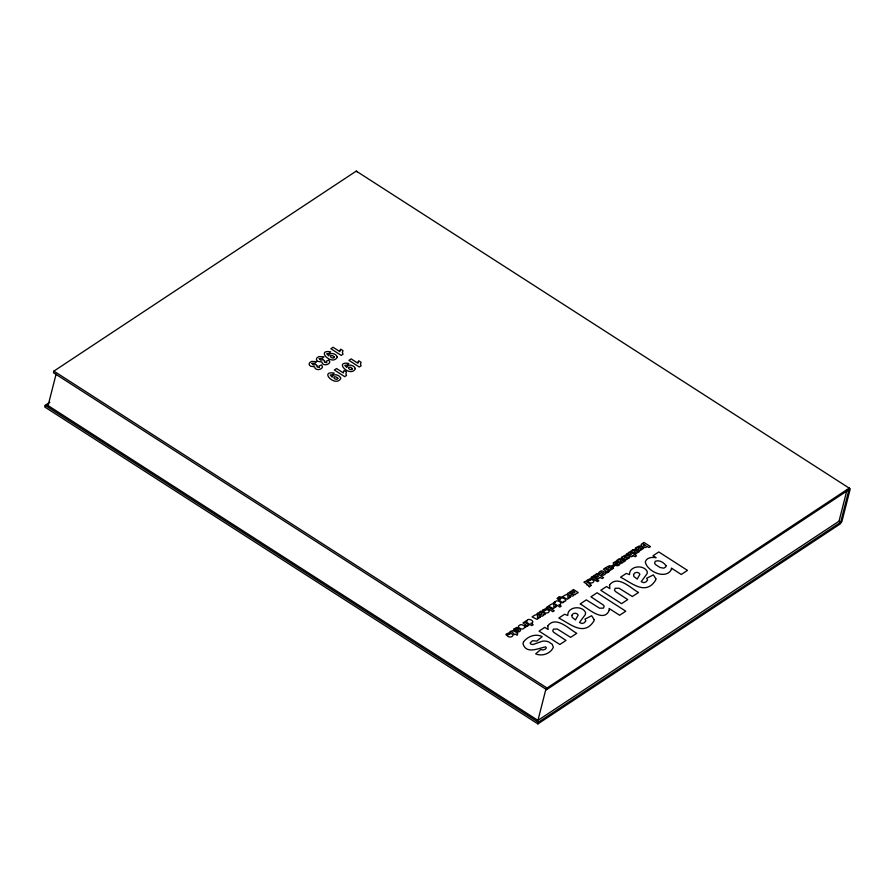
<?xml version="1.0" encoding="UTF-8"?>
<svg xmlns="http://www.w3.org/2000/svg" width="895" height="895" viewBox="0 0 895 895"><rect width="100%" height="100%" fill="white"/><g stroke="black" fill="none" stroke-linecap="round" stroke-linejoin="round"><path stroke-width="1.34" d="M49.818 402.28L45.164 405.357L44.75 406.99L537.906 723.898L840.26 523.888L841.938 521.416L850.25 488.804L356.244 171.102L53.89 371.112L53.476 372.745L546.632 689.653L848.986 489.643L840.673 522.255L538.32 722.265L537.906 723.898M46.809 406.419L48.073 405.58L56.061 374.267M545.928 689.06L537.94 720.374L48.073 405.58M546.632 689.653L547.046 688.02L849.4 488.01M536.676 721.213L839.029 521.203L847.006 489.889M839.029 521.203L840.673 522.255M53.89 371.112L547.046 688.02M45.164 405.357L538.32 722.265M356.244 171.102L357.094 171.896M645.586 545.514C643.225 547.595 642.297 542.135 645.586 545.514M665.947 565.595L665.936 566.77L663.855 568.168L660.152 567.553L655.621 564.644L654.592 563.246L655.252 561.266C659.134 559.599 663.743 562.407 665.947 565.595M506.212 634.287L506.481 635.439L508.215 633.94L509.881 634.085C503.437 635.763 511.246 638.706 512.846 635.707A2.931 1.779 14.3 0 0 512.857 634.555L509.311 632.631L506.212 634.287M542.448 610.323L542.706 611.475L544.451 609.976L546.107 610.121C539.663 611.8 547.483 614.742 549.082 611.744A2.931 1.779 14.3 0 0 549.082 610.591L545.536 608.667L542.448 610.323M572.733 594.168L571.704 594.571L568.717 592.68L567.318 593.598C568.314 594.806 573.74 598.117 573.863 594.537C575.709 595.667 576.212 592.524 576.906 593.419L578.215 592.557L573.482 589.525L572.084 590.443C577.376 592.322 574.042 594.649 571.099 591.103L569.701 592.02L572.733 594.168M587.109 580.296L587.377 581.448L589.1 579.96L590.756 580.105C584.346 581.761 592.121 584.692 593.709 581.716A2.92 1.768 14.3 0 0 593.721 580.564L590.185 578.651L587.109 580.296M334.383 357.06C334.148 359.253 329.259 357.34 330.613 355.606L332.571 355.617L334.383 357.06M337.874 378.328C337.628 380.532 332.739 378.619 334.092 376.884L336.061 376.896L337.874 378.328M352.473 368.673C352.227 370.877 347.338 368.953 348.692 367.23L350.661 367.23L352.473 368.673M603.543 573.404L600.97 575.026L603.7 575.194L605.412 573.919L604.83 572.218L602.369 571.01A2.819 1.7 14.3 0 0 600.668 571.099L598.8 572.442A2.774 1.678 14.3 0 0 598.99 573.661L600.858 573.337L601.227 572.229L603.543 573.404M591.17 585.319L589.425 586.963L588.496 586.158L588.988 585.453L586.617 584.771L587.277 584.334L583.898 582.164L585.285 581.247L590.51 583.92L589.984 584.267L591.17 585.319M527.144 620.302L527.244 621.018L526.551 620.571L525.242 621.432L531.764 625.627L533.174 624.688L530.914 623.244A2.249 1.365 14.3 0 0 532.201 623.088C535.031 621.052 528.497 617.74 527.144 620.302M555.202 601.742L555.303 602.458L554.609 602.011L553.3 602.872L559.822 607.067L561.232 606.128L558.972 604.684A2.249 1.365 14.3 0 0 560.259 604.528C563.089 602.492 556.556 599.18 555.202 601.742M311.963 363.392L313.463 365.082L315.834 364.41L317.423 365.943A1.656 1.007 14.3 0 0 317.244 367.039L319.448 367.498L319.034 365.999L321.573 364.947L322.547 366.861C321.73 370.284 314.66 370.81 314.626 366.793L310.733 366.268A4.363 2.64 14.3 0 1 309.099 364.175L309.603 362.721L311.527 361.412L316.662 361.636L314.861 363.314L311.963 363.392M319.269 358.571L320.768 360.249L323.14 359.577L324.728 361.121A1.656 1.007 14.3 0 0 324.538 362.206L326.742 362.676L326.328 361.166L328.868 360.114L329.841 362.027C329.024 365.462 321.965 365.988 321.931 361.96L318.027 361.435A4.363 2.64 14.3 0 1 316.394 359.354L316.908 357.888L318.821 356.579L323.956 356.814L322.155 358.492L319.269 358.571M571.815 615.469L572.14 617.315L575.451 619.922L578.148 615.134C577.163 612.426 572.576 612.683 571.815 615.469M608.41 567.296C609.495 569.958 610.435 565.327 608.41 567.296M624.296 556.791C625.381 559.453 626.321 554.81 624.296 556.791M633.548 574.635L633.873 576.469L637.184 579.087L639.88 574.299C638.896 571.581 634.309 571.849 633.548 574.635M638.258 547.55C639.343 550.212 640.283 545.581 638.258 547.55M337.169 356.825L337.113 357.541C331.597 366.077 315.499 349.229 330.691 351.825L328.89 353.491L326.731 353.738L328.722 355.886C329.069 351.701 336.375 353.57 337.169 356.825M340.648 378.104L340.603 378.82C335.077 387.356 318.978 370.508 334.182 373.103L332.369 374.759L330.21 375.016L332.202 377.164C332.56 372.98 339.854 374.848 340.648 378.104M355.248 368.438L355.203 369.165C349.676 377.701 333.578 360.853 348.781 363.448L346.969 365.104L344.81 365.35L346.801 367.509C347.148 363.325 354.454 365.194 355.248 368.438M543.533 615.022C542.448 618.121 538.275 614.686 536.922 613.713L538.32 612.784C541.262 616.465 544.619 613.903 539.372 612.09L540.77 611.162L545.491 614.205L543.533 615.022M547.785 625.907L548.154 629.509L544.786 627.35L539.058 631.132L559.856 644.49L565.987 640.44L553.748 632.351L552.741 631.02L553.446 629.129L557.361 629.051L570.607 637.374L576.772 633.302C569.365 629.375 555.829 615.1 547.785 625.907M609.517 585.062L609.887 588.675L606.519 586.516L600.791 590.297L621.589 603.655L627.719 599.605L615.48 591.517L614.473 590.185L615.178 588.284L619.094 588.216L632.34 596.54L638.504 592.468C631.098 588.541 617.561 574.254 609.517 585.062M618.87 559.151L618.948 559.968L618.188 559.476L616.901 560.326L621.6 563.347L622.987 562.429C617.751 560.628 621.096 558.088 624.028 561.747L625.426 560.818L621.544 558.435L618.87 559.151M632.821 549.91L632.91 550.727L632.15 550.246L630.852 551.096L635.551 554.117L636.938 553.199C631.713 551.398 635.058 548.848 637.99 552.506L639.377 551.588L635.506 549.206L632.821 549.91M540.088 617.259L536.989 619.351L532.077 616.912C541.911 609.864 534.293 621.902 539.528 616.386L540.088 617.259M556.455 606.441L553.356 608.522L548.434 606.094C558.279 599.035 550.66 611.072 555.896 605.568L556.455 606.441M570.484 597.155L567.385 599.247L562.463 596.808C572.308 589.76 564.689 601.798 569.925 596.283L570.484 597.155M594.112 619.586L594 620.861C584.055 636.96 570.126 623.759 558.827 618.065L564.577 614.25L567.788 615.447C567.296 606.564 582.332 605.042 585.576 612.616L585.386 614.485L579.468 622.506L581.996 623.513L584.222 622.808L585.856 620.906L584.961 619.105L591.629 615.738L594.112 619.586M613.455 568.236L610.368 570.305L605.479 567.889C606.81 567.195 611.531 563.526 611.14 567.575C608.947 571.569 613.03 565.92 613.455 568.236M629.342 557.719L626.254 559.8L621.365 557.372C622.707 556.679 627.417 553.009 627.037 557.059C624.833 561.053 628.916 555.415 629.342 557.719M643.304 548.49L640.216 550.559L635.327 548.143C636.669 547.449 641.379 543.78 640.988 547.829C638.795 551.823 642.878 546.174 643.304 548.49M655.845 578.741L655.733 580.027C645.787 596.126 631.859 582.925 620.559 577.219L626.31 573.415L629.521 574.612C629.028 565.729 644.064 564.208 647.309 571.782L647.119 573.639L641.2 581.672L643.729 582.679L645.955 581.974L647.588 580.072L646.693 578.26L653.361 574.903L655.845 578.741M558.983 598.162L560.248 599.415C560.449 596.596 565.137 598.263 565.819 600.142A2.249 1.365 14.3 0 1 565.606 600.992L563.302 601.507L564.007 601.955L562.698 602.816L557.059 598.509L559.073 596.685L561.769 597.133L558.983 598.162M340.044 350.404L339.854 351.634L333.074 347.271L330.87 348.737L341.23 355.382L343.031 354.196L342.382 352.518L342.986 350.661L340.671 349.173L340.044 350.404M343.523 371.682L343.344 372.913L336.565 368.55L334.361 370.004L344.709 376.661L346.51 375.464L345.862 373.797L346.466 371.94L344.15 370.452L343.523 371.682M358.123 362.016L357.944 363.258L351.153 358.895L348.96 360.349L359.309 367.006L361.11 365.809L360.461 364.142L361.065 362.285L358.75 360.786L358.123 362.016M599.829 577.398L598.654 578.528L597.122 578.36L593.24 575.977L594.638 575.06C597.558 578.718 600.903 576.167 595.678 574.366L597.066 573.449L603.554 577.622L602.167 578.539L599.829 577.398M609.271 610.211C603.7 623.882 586.382 606.989 580.161 603.946L586.314 599.874L599.56 608.197L603.454 608.119L604.17 606.217L603.152 604.886L590.946 596.82L597.077 592.759L625.773 611.196L619.642 615.257L609.07 608.466L609.271 610.211M632.765 555.605L631.59 556.735L630.058 556.567L626.187 554.184L627.585 553.267C630.505 556.925 633.85 554.374 628.626 552.573L630.013 551.656L636.502 555.829L635.114 556.735L632.765 555.605M513.898 629.096C513.081 632.709 521.584 629.219 517.836 630.774L516.683 631.747C518.362 632.955 522.479 630.281 519.603 629.017A1.779 1.085 14.3 0 0 518.149 628.894L515.587 629.543L518.16 627.82L516.572 627.507L513.898 629.096M523.407 642.162L523.038 643.952C526.372 654.603 538.857 648.069 545.67 646.85L546.364 647.913L545.323 649.222L542.952 649.983L540.737 649.535L535.657 653.865C542.001 656.684 550.671 653.663 553.345 647.253L552.193 644.199L548.523 641.816A7.842 4.755 14.3 0 0 542.135 641.268L532.894 644.557L530.869 644.165L530.131 642.99L532.525 640.719L536.843 641.077L542.18 636.58C535.613 633.268 527.401 636.379 523.407 642.162M613.355 562.821C612.538 566.423 621.007 562.955 617.27 564.488L616.129 565.472C617.807 566.669 621.902 564.007 619.038 562.742A1.768 1.074 14.3 0 0 617.595 562.619L615.044 563.279L617.606 561.557L616.017 561.243L613.355 562.821M646.828 546.386C645.06 550.268 637.43 543.354 643.36 543.724L642.666 543.287L643.964 542.426L650.452 546.599L649.054 547.516L646.828 546.386M671.451 569.444C665.914 580.049 647.152 571.581 645.273 561.937C646.526 557.406 652.22 556.936 656.113 557.719L653.037 555.739L658.776 551.947L687.472 570.383L681.285 574.478L671.34 568.09L671.451 569.444M517.634 633.761L517.165 635.282L515.363 634.13L514.603 634.633L512.365 632.206L509.87 631.657L512.522 630.628L515.956 632.015L517.634 633.761M527.334 626.108L526.103 626.847L525.242 625.728L525.902 625.09L522.982 622.931L524.38 622.003L529.113 625.034L527.804 625.907L527.032 625.404L527.334 626.108M607.739 572.408L606.519 573.147L605.658 572.039L606.318 571.402L603.409 569.254L604.807 568.325L609.506 571.346L608.208 572.207L607.437 571.715L607.739 572.408M525.029 627.361L523.049 628.916A2.909 1.756 14.3 0 1 520.655 628.726L519.167 627.876A2.942 1.79 14.3 0 1 518.563 625.963L520.208 624.822A3.088 1.868 14.3 0 1 521.942 624.744L524.291 625.806L525.029 627.361M592.367 576.559L590.98 577.476L595.678 580.497L597.066 579.58L592.367 576.559M547.729 606.564L546.33 607.481L552.853 611.677L554.251 610.748L547.729 606.564M613.724 564.6L611.71 565.942L613.109 566.837L615.122 565.495L613.724 564.6M597.625 579.938L596.238 580.855L597.468 581.649L598.856 580.732L597.625 579.938"/></g></svg>
